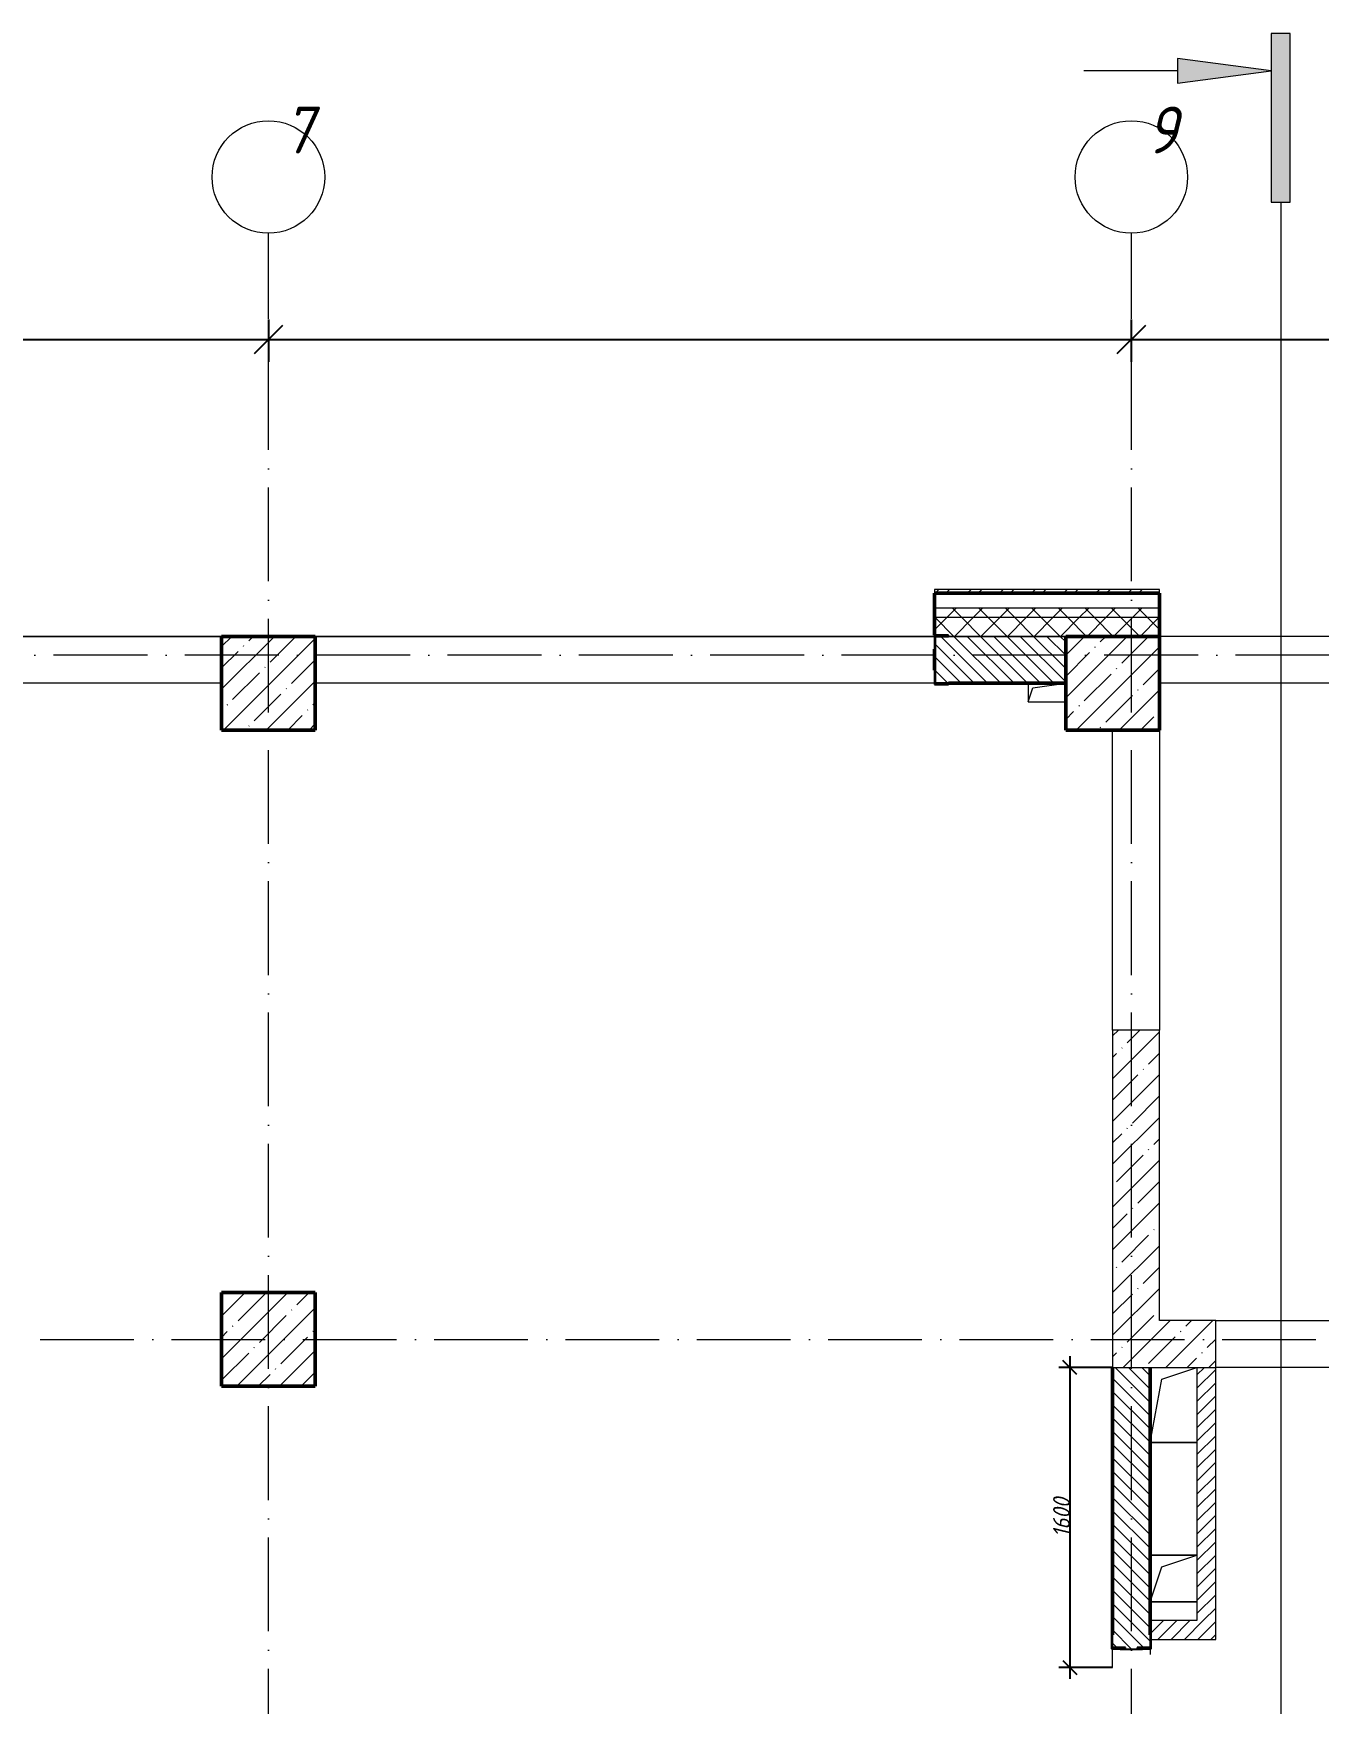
# Model space of a CAD drawing. Header units: millimetres. Extents: x -401725 to 250493, y 305116 to 802890.
# Drawn here: x -7062 to -211, y 352581 to 361490 of the extents above; entities that cross this region are included whole.
import ezdxf

# ---------------------------------------------------------------- set-up
doc = ezdxf.new("R2010")
doc.units = ezdxf.units.MM
doc.linetypes.add('50_200_ШТРИХ_1Т_ш5_п1_п1_', pattern=[700, 500, -100, 0, -100])
for name, color, linetype, lineweight in [('A-____-____-DIMS', 7, 'Continuous', 9), ('A-FLOR-____-OTLN', 7, 'Continuous', 9), ('A-GENM-____-MCUT', 7, 'Continuous', 25), ('A-GENM-____-OTLN', 7, 'Continuous', 9), ('A-GENM-____-OTLN-1', 7, 'Continuous', 25), ('A-WALL-____-MCUT-1', 7, 'Continuous', 9), ('A-WALL-____-MCUT-2', 7, 'Continuous', 50), ('A-WALL-____-MCUT-3', 7, 'Continuous', 9), ('A-WALL-____-OTLN', 7, 'Continuous', 9), ('A-WALL-____-PATT-1', 7, 'Continuous', 9), ('A-WALL-FNSH-MCUT-1', 7, 'Continuous', 9), ('G-____-____-SYMB', 7, 'Continuous', 9), ('I-WALL-____-OTLN', 7, 'Continuous', 9), ('S-COLS-____-MCUT', 7, 'Continuous', 50), ('S-COLS-____-OTLN', 7, 'Continuous', 9), ('S-GRID-____-IDEN', 7, 'Continuous', 9), ('S-GRID-____-OTLN-1', 7, '50_200_ШТРИХ_1Т_ш5_п1_п1_', 9)]:
    doc.layers.add(name, color=color, linetype=linetype, lineweight=lineweight)
doc.layers.add('G-____-____-SYMB-1', color=9, linetype='Continuous', lineweight=9, true_color=0x808080)
doc.styles.add('ISOCPEUR_I', font='isocpeui.ttf', dxfattribs={"width": 0.9, "height": 2.5})
doc.styles.add('ISOCPEUR_I_7', font='isocpeui.ttf', dxfattribs={"width": 0.9, "height": 90})
doc.dimstyles.new('ISO-1_8_0_9К_СРЕДНИЙ_Кладочные_2', dxfattribs={"dimscale": 304.8, "dimtxt": 89.638306, "dimasz": 0.246063, "dimexe": 0.19685, "dimexo": 0, "dimgap": 0, "dimtad": 1, "dimdec": 3, "dimrnd": 0.001, "dimdsep": 46, "dimtxsty": 'ISOCPEUR_I_7', "dimblk1": 'OBLIQUE', "dimblk2": 'OBLIQUE', "dimsah": 1, "dimcen": 0.09, "dimdle": 0.19685, "dimazin": 0, "dimtfac": 1, "dimtdec": 4, "dimtix": 1, "dimtmove": 1, "dimatfit": 3, "dimfxl": 1, "dimtvp": 1, "dimtolj": 1, "dimtzin": 0, "dimarcsym": 2})
doc.dimstyles.new('ISO-2_5_0_9К_БОЛЬШОЙ_ОСИ', dxfattribs={"dimscale": 304.8, "dimtxt": 248.995294, "dimasz": 0.492126, "dimexe": 0.393701, "dimexo": 0, "dimgap": 0, "dimtad": 1, "dimdec": 0, "dimzin": 0, "dimdsep": 46, "dimtxsty": 'ISOCPEUR_I', "dimblk1": 'OBLIQUE', "dimblk2": 'OBLIQUE', "dimsah": 1, "dimcen": 0.09, "dimdle": 0.393701, "dimazin": 0, "dimtfac": 1, "dimtdec": 4, "dimtix": 1, "dimtmove": 0, "dimatfit": 3, "dimfxl": 1, "dimtvp": 1, "dimtolj": 1, "dimtzin": 0, "dimarcsym": 2})
pattern_1 = [(45, (-15659.08, 310542.9), (-70.71068, 70.71068), []), (135, (-15659.08, 310542.9), (-70.71068, -70.71068), [])]
pattern_2 = [(45, (-15659.08, 310542.9), (-114.04925, 114.04925), []), (45, (-15545.03, 310542.9), (-114.04925, 114.04925), [201.612, -40.322, 3.353, -36.97])]
pattern_3 = [(45, (-15659.08, 310542.9), (-35.35534, 35.35534), [])]
pattern_4 = [(135, (-15659.08, 310542.9), (-35.35534, -35.35534), [])]

# ---------------------------------------------------------------- blocks, each defined once
blk = doc.blocks.new('BSC_Колонна _Прямоугольная - 500х500-V7-АР1_План отверстий 2 этажа в осях 1-64_А-ГГ')
at = {"layer": 'S-COLS-____-OTLN'}
h = blk.add_hatch(dxfattribs=at)
h.set_pattern_fill('FP_33', color=256, style=0, pattern_type=2)
h.set_pattern_definition([(45, (-9850, -43981.04), (-114.04925, 114.04925), []), (45, (-9735.95, -43981.04), (-114.04925, 114.04925), [201.613, -40.323, 3.353, -36.97])])
h.paths.add_polyline_path([(-250, -250), (250, -250), (250, 250), (-250, 250)], flags=0)
at = {"layer": 'S-COLS-____-MCUT'}
for p, q in [((250, 250), (-250, 250)), ((-250, 250), (-250, -250)), ((250, -250), (250, 250)), ((-250, -250), (250, -250))]:
    blk.add_line(p, q, dxfattribs=at)
blk = doc.blocks.new('BSC_Колонна _Прямоугольная - 500х500-V73-АР1_План отверстий 2 этажа в осях 1-64_А-ГГ')
at = {"layer": 'S-COLS-____-OTLN'}
h = blk.add_hatch(dxfattribs=at)
h.set_pattern_fill('FP_102', color=256, style=0, pattern_type=2)
h.set_pattern_definition([(45, (-9850, -47481.04), (-114.04925, 114.04925), []), (45, (-9735.95, -47481.04), (-114.04925, 114.04925), [201.613, -40.323, 3.353, -36.97])])
h.paths.add_polyline_path([(-250, -250), (250, -250), (250, 250), (-250, 250)], flags=0)
at = {"layer": 'S-COLS-____-MCUT'}
for p, q in [((250, 250), (-250, 250)), ((-250, 250), (-250, -250)), ((250, -250), (250, 250)), ((-250, -250), (250, -250))]:
    blk.add_line(p, q, dxfattribs=at)
blk = doc.blocks.new('Фахверк_СКБ_Уголок - 250_2700-27497298-АР1_План отверстий 2 этажа в осях 1-64_А-ГГ')
at = {"layer": 'A-GENM-____-MCUT'}
for p, q in [((200, 181), (125, 181)), ((125, 181), (125, 106)), ((200, 175), (200, 181)), ((125, 106), (131, 106)), ((131, 106), (131, 175)), ((131, 175), (200, 175)), ((131, -6), (125, -6)), ((125, -6), (125, -81)), ((125, -81), (200, -81)), ((131, -75), (131, -6)), ((200, -75), (131, -75)), ((200, -81), (200, -75))]:
    blk.add_line(p, q, dxfattribs=at)
blk = doc.blocks.new('154_Стойка_СКБ_Уголок - СМ-2480_200-28346303-АР1_План отверстий 2 этажа в осях 1-64_А-ГГ')
at = {"layer": 'A-GENM-____-MCUT'}
for p, q in [((125, 156), (125, 81)), ((200, 156), (125, 156)), ((131, 81), (131, 150)), ((131, 150), (200, 150)), ((200, 150), (200, 156)), ((125, 81), (131, 81)), ((131, 19), (125, 19)), ((125, 19), (125, -56)), ((131, -50), (131, 19)), ((125, -56), (200, -56)), ((200, -50), (131, -50)), ((200, -56), (200, -50))]:
    blk.add_line(p, q, dxfattribs=at)
blk = doc.blocks.new('Стойка_Влож_Полоса боковая - Полоса-28213942-АР1_План отверстий 2 этажа в осях 1-64_А-ГГ')
at = {"layer": 'A-GENM-____-OTLN'}
for p, q in [((-5, 60), (0, 60)), ((-5, -60), (-5, 60)), ((0, 31), (0, -31)), ((0, -60), (-5, -60))]:
    blk.add_line(p, q, dxfattribs=at)
blk = doc.blocks.new('AR_Отверстие прямоугольное _в плите_ - AR_Отверстие прямоугольное _в плите_-30459204-АР1_План отверстий 2 этажа в осях 1-64_А-ГГ')
at = {"layer": 'A-GENM-____-OTLN'}
for p, q in [((-62.5, 137.5), (125, 200)), ((-125, -200), (-62.5, 137.5)), ((-125, -200), (125, -200))]:
    blk.add_line(p, q, dxfattribs=at)
blk = doc.blocks.new('AR_Отверстие прямоугольное _в плите_ - AR_Отверстие прямоугольное _в плите_-30458064-АР1_План отверстий 2 этажа в осях 1-64_А-ГГ')
at = {"layer": 'A-GENM-____-OTLN'}
for p, q in [((125, 125), (-125, 125)), ((-62.5, 62.5), (125, 125)), ((-125, -125), (-62.5, 62.5)), ((-125, -125), (125, -125))]:
    blk.add_line(p, q, dxfattribs=at)
blk = doc.blocks.new('AR_Отверстие прямоугольное _в плите_ - AR_Отверстие прямоугольное _в плите_-V165-АР1_План отверстий 2 этажа в осях 1-64_А-ГГ')
at = {"layer": 'A-GENM-____-OTLN'}
for p, q in [((-100, 50), (-100, -50)), ((-100, -50), (-75, 25)), ((-75, 25), (100, 50)), ((-100, -50), (100, -50))]:
    blk.add_line(p, q, dxfattribs=at)
blk = doc.blocks.new('Ось сетки - Круг_Ø6_00__ISO-2_5_0_9K_-25732049-АР1_План отверстий 2 этажа в осях 1-64_А-ГГ')
at = {"layer": 'S-GRID-____-IDEN'}
blk.add_circle((0, 0), 3, dxfattribs=at)
blk = doc.blocks.new('Разрез - Заголовок разреза-10218885-АР1_План отверстий 2 этажа в осях 1-64_А-ГГ')
at = {"layer": 'G-____-____-SYMB'}
for points in [[(0, 0.5), (0, -0.5), (-9, -0.5), (-9, 0.5)], [(-6.342, -5.5), (-7.658, -5.5), (-7, -0.5)]]:
    blk.add_hatch(color=256, dxfattribs=at).paths.add_polyline_path(points, flags=0)
for p, q in [((0, 0.5), (-9, 0.5)), ((-9, 0.5), (-9, -0.5)), ((0, -0.5), (0, 0.5)), ((-9, -0.5), (0, -0.5)), ((-7, -0.5), (-7.658, -5.5)), ((-6.342, -5.5), (-7, -0.5)), ((-7.658, -5.5), (-6.342, -5.5)), ((-7, -5.5), (-7, -10.5))]:
    blk.add_line(p, q, dxfattribs=at)
blk = doc.blocks.new('_Oblique')
at = {"color": 0, "linetype": 'ByBlock', "lineweight": -2}
blk.add_line((-0.5, -0.5), (0.5, 0.5), dxfattribs=at)
blk = doc.blocks.new('*D9364')
at = {"layer": 'A-____-____-DIMS', "color": 0, "lineweight": -2, "transparency": 16777216}
for p, q in [((-10209.1, 359963.8), (-10209.1, 359737.7)), ((-5809.1, 359963.8), (-5809.1, 359737.7)), ((-10329.1, 359857.7), (-5689.1, 359857.7))]:
    blk.add_line(p, q, dxfattribs=at)
at = {"layer": 'Defpoints', "color": 0, "transparency": 16777216}
for p in [(-10209.1, 359963.8), (-5809.1, 359963.8), (-5809.1, 359857.7)]:
    blk.add_point(p, dxfattribs=at)
at = {"layer": 'A-____-____-DIMS', "color": 0, "lineweight": -2, "transparency": 16777216, "xscale": 150, "yscale": 150, "zscale": 150, "rotation": 180}
blk.add_blockref('_Oblique', (-10209.1, 359857.7), dxfattribs=at)
at = {"layer": 'A-____-____-DIMS', "color": 0, "lineweight": -2, "transparency": 16777216, "xscale": 150, "yscale": 150, "zscale": 150}
blk.add_blockref('_Oblique', (-5809.1, 359857.7), dxfattribs=at)
at = {"layer": 'A-____-____-DIMS', "color": 0, "transparency": 16777216, "insert": (-8009.1, 359858.9), "char_height": 2.5, "width": 804.446, "attachment_point": 5, "style": 'ISOCPEUR_I'}
blk.add_mtext('\\A1;4400', dxfattribs=at)
blk = doc.blocks.new('*D9365')
at = {"layer": 'A-____-____-DIMS', "color": 0, "lineweight": -2, "transparency": 16777216}
for p, q in [((-5809.1, 359963.8), (-5809.1, 359737.7)), ((-1209.1, 359963.8), (-1209.1, 359737.7)), ((-5929.1, 359857.7), (-1089.1, 359857.7))]:
    blk.add_line(p, q, dxfattribs=at)
at = {"layer": 'Defpoints', "color": 0, "transparency": 16777216}
for p in [(-5809.1, 359963.8), (-1209.1, 359963.8), (-1209.1, 359857.7)]:
    blk.add_point(p, dxfattribs=at)
at = {"layer": 'A-____-____-DIMS', "color": 0, "lineweight": -2, "transparency": 16777216, "xscale": 150, "yscale": 150, "zscale": 150, "rotation": 180}
blk.add_blockref('_Oblique', (-5809.1, 359857.7), dxfattribs=at)
at = {"layer": 'A-____-____-DIMS', "color": 0, "lineweight": -2, "transparency": 16777216, "xscale": 150, "yscale": 150, "zscale": 150}
blk.add_blockref('_Oblique', (-1209.1, 359857.7), dxfattribs=at)
at = {"layer": 'A-____-____-DIMS', "color": 0, "transparency": 16777216, "insert": (-3509.1, 359858.9), "char_height": 2.5, "width": 781.462, "attachment_point": 5, "style": 'ISOCPEUR_I'}
blk.add_mtext('\\A1;4600', dxfattribs=at)
blk = doc.blocks.new('*D9366')
at = {"layer": 'A-____-____-DIMS', "color": 0, "lineweight": -2, "transparency": 16777216}
for p, q in [((-1209.1, 359963.8), (-1209.1, 359737.7)), ((1390.9, 359963.8), (1390.9, 359737.7)), ((-1329.1, 359857.7), (1510.9, 359857.7))]:
    blk.add_line(p, q, dxfattribs=at)
at = {"layer": 'Defpoints', "color": 0, "transparency": 16777216}
for p in [(-1209.1, 359963.8), (1390.9, 359963.8), (1390.9, 359857.7)]:
    blk.add_point(p, dxfattribs=at)
at = {"layer": 'A-____-____-DIMS', "color": 0, "lineweight": -2, "transparency": 16777216, "xscale": 150, "yscale": 150, "zscale": 150, "rotation": 180}
blk.add_blockref('_Oblique', (-1209.1, 359857.7), dxfattribs=at)
at = {"layer": 'A-____-____-DIMS', "color": 0, "lineweight": -2, "transparency": 16777216, "xscale": 150, "yscale": 150, "zscale": 150}
blk.add_blockref('_Oblique', (1390.9, 359857.7), dxfattribs=at)
at = {"layer": 'A-____-____-DIMS', "color": 0, "transparency": 16777216, "insert": (90.9, 359858.9), "char_height": 2.5, "width": 758.478, "attachment_point": 5, "style": 'ISOCPEUR_I'}
blk.add_mtext('\\A1;2600', dxfattribs=at)
blk = doc.blocks.new('*D9255')
at = {"layer": 'A-____-____-DIMS', "color": 0, "lineweight": -2, "transparency": 16777216}
for p, q in [((-1536.3, 354433.9), (-1536.3, 352713.9)), ((-1309.1, 354373.9), (-1596.3, 354373.9)), ((-1309.1, 352773.9), (-1596.3, 352773.9))]:
    blk.add_line(p, q, dxfattribs=at)
at = {"layer": 'Defpoints', "color": 0, "transparency": 16777216}
for p in [(-1309.1, 354373.9), (-1536.3, 352773.9), (-1309.1, 352773.9)]:
    blk.add_point(p, dxfattribs=at)
at = {"layer": 'A-____-____-DIMS', "color": 0, "lineweight": -2, "transparency": 16777216, "xscale": 75, "yscale": 75, "zscale": 75}
for p, rotation in [((-1536.3, 354373.9), 90), ((-1536.3, 352773.9), 270)]:
    blk.add_blockref('_Oblique', p, dxfattribs=dict(at, rotation=rotation))
at = {"layer": 'A-____-____-DIMS', "color": 0, "transparency": 16777216, "insert": (-1581.3, 353573.9), "char_height": 90, "width": 504.733, "attachment_point": 5, "rotation": 90, "style": 'ISOCPEUR_I_7'}
blk.add_mtext('\\A1;1600', dxfattribs=at)

msp = doc.modelspace()

# ---------------------------------------------------------------- hatches: boundary and pattern name
at = {"layer": 'A-WALL-____-PATT-1'}
h = msp.add_hatch(dxfattribs=at)
h.set_pattern_fill('FP_3', color=256, style=0, pattern_type=2)
h.set_pattern_definition([(45, (-15659.08, 310542.9), (-85.53659, 85.53659), []), (45, (-15602.06, 310542.9), (-85.53659, 85.53659), [])])
h.paths.add_polyline_path([(8120.9187, 358503.9433), (8120.9187, 358523.9433), (-59.0813, 358523.9433), (-59.0813, 358503.9433), (5536.8006, 358503.9433)], flags=0)
h.paths.add_polyline_path([(-1059.0813, 358503.9433), (-1059.0813, 358523.9433), (-2259.0813, 358523.9433), (-2259.0813, 358503.9433), (-1533.0566, 358503.9433)], flags=0)
h.paths.add_polyline_path([(-10059.0813, 358503.9433), (-10059.0813, 358523.9433), (-18339.0813, 358523.9433), (-18339.0813, 358503.9433), (-10370.378, 358503.9433)], flags=0)
h = msp.add_hatch(dxfattribs=at)
h.set_pattern_fill('FP_1', color=256, style=0, pattern_type=2)
h.set_pattern_definition(pattern_1)
h.paths.add_polyline_path([(7990.9187, 358373.9433), (8040.9187, 358373.9433), (8040.9187, 358423.9433), (-59.0813, 358423.9433), (-59.0813, 358373.9433), (5536.8006, 358373.9433)], flags=0)
h.paths.add_polyline_path([(-1059.0813, 358373.9433), (-1059.0813, 358423.9433), (-2259.0813, 358423.9433), (-2259.0813, 358373.9433), (-1533.0566, 358373.9433)], flags=0)
h.paths.add_polyline_path([(-10370.378, 358373.9433), (-10059.0813, 358373.9433), (-10059.0813, 358423.9433), (-18209.0813, 358423.9433), (-18209.0813, 358373.9433), (-12137.8423, 358373.9433)], flags=0)
h = msp.add_hatch(dxfattribs=at)
h.set_pattern_fill('FP_1', color=256, style=0, pattern_type=2)
h.set_pattern_definition(pattern_1)
h.paths.add_polyline_path([(7890.9187, 358273.9433), (7990.9187, 358273.9433), (7990.9187, 358373.9433), (-59.0813, 358373.9433), (-59.0813, 358273.9433), (5536.8006, 358273.9433)], flags=0)
h.paths.add_polyline_path([(-1059.0813, 358273.9433), (-1059.0813, 358373.9433), (-2259.0813, 358373.9433), (-2259.0813, 358279.9433), (-2184.0813, 358279.9433), (-2184.0813, 358273.9433), (-1533.0566, 358273.9433)], flags=0)
h.paths.add_polyline_path([(-10059.0813, 358273.9433), (-10059.0813, 358373.9433), (-18109.0813, 358373.9433), (-18109.0813, 358273.9433), (-10370.378, 358273.9433)], flags=0)
h = msp.add_hatch(dxfattribs=at)
h.set_pattern_fill('FP_6', color=256, style=0, pattern_type=2)
h.set_pattern_definition(pattern_4)
h.paths.add_polyline_path([(-2253.0813, 358023.9433), (-1559.0813, 358023.9433), (-1559.0813, 358273.9433), (-2253.0813, 358273.9433), (-2253.0813, 358204.9433), (-2259.0813, 358204.9433), (-2259.0813, 358092.9433), (-2253.0813, 358092.9433)], flags=0)
h = msp.add_hatch(dxfattribs=at)
h.set_pattern_fill('FP_25', color=256, style=0, pattern_type=2)
h.set_pattern_definition(pattern_2)
h.paths.add_polyline_path([(-1059.0813, 354373.9433), (-1059.0813, 356173.9433), (-1309.0813, 356173.9433), (-1309.0813, 354373.9433)], flags=0)
h = msp.add_hatch(dxfattribs=at)
h.set_pattern_fill('FP_25', color=256, style=0, pattern_type=2)
h.set_pattern_definition(pattern_2)
h.paths.add_polyline_path([(7390.9187, 354373.9433), (7390.9187, 354623.9433), (840.9187, 354623.9433), (840.9187, 354373.9433), (5536.8006, 354373.9433)], flags=0)
h.paths.add_polyline_path([(-759.0813, 354373.9433), (-759.0813, 354623.9433), (-1059.0813, 354623.9433), (-1059.0813, 354373.9433)], flags=0)
h = msp.add_hatch(dxfattribs=at)
h.set_pattern_fill('FP_6', color=256, style=0, pattern_type=2)
h.set_pattern_definition(pattern_4)
h.paths.add_polyline_path([(-1269.0813, 351923.9433), (-1109.0813, 351923.9433), (-1109.0813, 351973.9433), (-1309.0813, 351973.9433), (-1309.0813, 351923.9433)], flags=0)
h.paths.add_polyline_path([(-1178.0813, 352873.9433), (-1178.0813, 352879.9433), (-1109.0813, 352879.9433), (-1109.0813, 354373.9433), (-1309.0813, 354373.9433), (-1308.2813, 352879.9433), (-1240.0813, 352879.9433), (-1240.0813, 352873.9433)], flags=0)
h = msp.add_hatch(dxfattribs=at)
h.set_pattern_fill('FP_5', color=256, style=0, pattern_type=2)
h.set_pattern_definition(pattern_3)
h.paths.add_polyline_path([(-759.0813, 353023.9433), (-759.0813, 354373.9433), (-859.0813, 354373.9433), (-859.0813, 353023.9433)], flags=0)
h = msp.add_hatch(dxfattribs=at)
h.set_pattern_fill('FP_5', color=256, style=0, pattern_type=2)
h.set_pattern_definition(pattern_3)
h.paths.add_polyline_path([(-759.0813, 352923.9433), (-759.0813, 353023.9433), (-1109.0813, 353023.9433), (-1109.0813, 352948.9433), (-1103.0813, 352948.9433), (-1103.0813, 352923.9433)], flags=0)
at = {"layer": 'S-COLS-____-OTLN'}
h = msp.add_hatch(dxfattribs=at)
h.set_pattern_fill('FP_25', color=256, style=0, pattern_type=2)
h.set_pattern_definition(pattern_2)
h.paths.add_polyline_path([(-1559.0813, 357773.9433), (-1059.0813, 357773.9433), (-1059.0813, 358273.9433), (-1559.0813, 358273.9433)], flags=0)

# ---------------------------------------------------------------- linework, layer by layer
at = {"layer": 'A-FLOR-____-OTLN'}
for p, q in [((-859.0813, 353973.9433), (-1109.0813, 353973.9433)), ((-1109.0813, 353373.9433), (-859.0813, 353373.9433)), ((-859.0813, 353123.9433), (-1109.0813, 353123.9433))]:
    msp.add_line(p, q, dxfattribs=at)
at = {"layer": 'A-WALL-____-MCUT-1'}
for p, q in [((-1309.0813, 356173.9433), (-1309.0813, 354373.9433)), ((-1059.0813, 356173.9433), (-1309.0813, 356173.9433)), ((-1059.0813, 354623.9433), (-1059.0813, 356173.9433)), ((-759.0813, 354623.9433), (-1059.0813, 354623.9433)), ((-759.0813, 354373.9433), (-759.0813, 354623.9433)), ((-1309.0813, 354373.9433), (-759.0813, 354373.9433))]:
    msp.add_line(p, q, dxfattribs=at)
at = {"layer": 'A-WALL-____-MCUT-2'}
for p, q in [((-1059.0813, 358503.9433), (-2259.0813, 358503.9433)), ((-2259.0813, 358503.9433), (-2259.0813, 358279.9433)), ((-1059.0813, 358273.9433), (-1059.0813, 358503.9433)), ((-1559.0813, 358273.9433), (-1059.0813, 358273.9433)), ((-1559.0813, 358023.9433), (-1559.0813, 358273.9433)), ((-2259.0813, 358204.9433), (-2259.0813, 358092.9433)), ((-2184.0813, 358023.9433), (-1559.0813, 358023.9433)), ((-1309.0813, 354373.9433), (-1309.0813, 352948.9433)), ((-1109.0813, 352948.9433), (-1109.0813, 354373.9433))]:
    msp.add_line(p, q, dxfattribs=at)
at = {"layer": 'A-WALL-____-MCUT-3'}
for p, q in [((-1059.0813, 358423.9433), (-2259.0813, 358423.9433)), ((-1059.0813, 358373.9433), (-2259.0813, 358373.9433)), ((-2184.0813, 358273.9433), (-1559.0813, 358273.9433)), ((-1559.0813, 358273.9433), (-2184.0813, 358273.9433))]:
    msp.add_line(p, q, dxfattribs=at)
at = {"layer": 'A-WALL-____-OTLN'}
for p, q in [((-6059.0813, 358273.9433), (-10059.0813, 358273.9433)), ((-10059.0813, 358273.9433), (-6059.0813, 358273.9433)), ((-2259.0813, 358273.9433), (-5559.0813, 358273.9433)), ((-5559.0813, 358273.9433), (-2259.0813, 358273.9433)), ((-59.0813, 358273.9433), (-1059.0813, 358273.9433)), ((-6059.0813, 358023.9433), (-10059.0813, 358023.9433)), ((-2259.0813, 358023.9433), (-5559.0813, 358023.9433)), ((-59.0813, 358023.9433), (-1059.0813, 358023.9433)), ((-1309.0813, 356173.9433), (-1309.0813, 357773.9433)), ((-1059.0813, 357773.9433), (-1059.0813, 356173.9433)), ((-759.0813, 354623.9433), (840.9187, 354623.9433)), ((840.9187, 354373.9433), (-759.0813, 354373.9433))]:
    msp.add_line(p, q, dxfattribs=at)
at = {"layer": 'A-WALL-FNSH-MCUT-1'}
for p, q in [((-1059.0813, 358523.9433), (-2259.0813, 358523.9433)), ((-2259.0813, 358523.9433), (-2259.0813, 358503.9433)), ((-2259.0813, 358503.9433), (-1059.0813, 358503.9433)), ((-1059.0813, 358503.9433), (-1059.0813, 358523.9433)), ((-859.0813, 354373.9433), (-859.0813, 353023.9433)), ((-759.0813, 352923.9433), (-759.0813, 354373.9433)), ((-859.0813, 353023.9433), (-1109.0813, 353023.9433)), ((-1103.0813, 352923.9433), (-759.0813, 352923.9433))]:
    msp.add_line(p, q, dxfattribs=at)
at = {"layer": 'G-____-____-SYMB-1'}
msp.add_line((-412.8103, 360589.861), (-412.8103, 305833.618), dxfattribs=at)
at = {"layer": 'I-WALL-____-OTLN'}
for p, q in [((-1309.0813, 352773.9433), (-1309.0813, 352873.9433)), ((-1109.0813, 352873.9433), (-1109.0813, 352843.9433))]:
    msp.add_line(p, q, dxfattribs=at)
at = {"layer": 'S-COLS-____-MCUT'}
for p, q in [((-1059.0813, 358273.9433), (-1559.0813, 358273.9433)), ((-1559.0813, 358273.9433), (-1559.0813, 357773.9433)), ((-1059.0813, 357773.9433), (-1059.0813, 358273.9433)), ((-1559.0813, 357773.9433), (-1059.0813, 357773.9433))]:
    msp.add_line(p, q, dxfattribs=at)
at = {"layer": 'S-GRID-____-OTLN-1'}
for p, q in [((-5809.0813, 306060.2949), (-5809.0813, 360423.8609)), ((-1209.0813, 306060.2949), (-1209.0813, 360423.8609)), ((11048.6579, 358173.9433), (-20327.8515, 358173.9433)), ((-20327.8515, 354523.9433), (11048.6579, 354523.9433))]:
    msp.add_line(p, q, dxfattribs=at)

# ---------------------------------------------------------------- block references
at = {"layer": 'A-GENM-____-OTLN'}
for name, p in [('AR_Отверстие прямоугольное _в плите_ - AR_Отверстие прямоугольное _в плите_-V165-АР1_План отверстий 2 этажа в осях 1-64_А-ГГ', (-1659.0813, 357973.9433)), ('AR_Отверстие прямоугольное _в плите_ - AR_Отверстие прямоугольное _в плите_-30459204-АР1_План отверстий 2 этажа в осях 1-64_А-ГГ', (-984.0813, 354173.9433)), ('AR_Отверстие прямоугольное _в плите_ - AR_Отверстие прямоугольное _в плите_-30458064-АР1_План отверстий 2 этажа в осях 1-64_А-ГГ', (-984.0813, 353248.9433))]:
    msp.add_blockref(name, p, dxfattribs=at)
at = {"layer": 'A-GENM-____-OTLN', "rotation": 90.00000000000072}
msp.add_blockref('Стойка_Влож_Полоса боковая - Полоса-28213942-АР1_План отверстий 2 этажа в осях 1-64_А-ГГ', (-1209.0813, 352873.9433), dxfattribs=at)
at = {"layer": 'A-GENM-____-OTLN-1'}
msp.add_blockref('Фахверк_СКБ_Уголок - 250_2700-27497298-АР1_План отверстий 2 этажа в осях 1-64_А-ГГ', (-2384.0813, 358098.9433), dxfattribs=at)
at = {"layer": 'A-GENM-____-OTLN-1', "rotation": 90.00000000000071}
msp.add_blockref('154_Стойка_СКБ_Уголок - СМ-2480_200-28346303-АР1_План отверстий 2 этажа в осях 1-64_А-ГГ', (-1159.0813, 352748.9433), dxfattribs=at)
at = {"layer": 'G-____-____-SYMB', "xscale": 99.99999999999993, "yscale": 99.99999999999993, "zscale": 99.99999999999993, "rotation": 269.9999999999996}
msp.add_blockref('Разрез - Заголовок разреза-10218885-АР1_План отверстий 2 этажа в осях 1-64_А-ГГ', (-412.8103, 360589.861), dxfattribs=at)
at = {"layer": 'S-COLS-____-OTLN'}
for name, p in [('BSC_Колонна _Прямоугольная - 500х500-V73-АР1_План отверстий 2 этажа в осях 1-64_А-ГГ', (-5809.0813, 358023.9433)), ('BSC_Колонна _Прямоугольная - 500х500-V7-АР1_План отверстий 2 этажа в осях 1-64_А-ГГ', (-5809.0813, 354523.9433))]:
    msp.add_blockref(name, p, dxfattribs=at)
at = {"layer": 'S-GRID-____-IDEN', "xscale": 99.99999999999993, "yscale": 99.99999999999993, "zscale": 99.99999999999993}
for p in [(-5809.0813, 360723.8609), (-1209.0813, 360723.8609)]:
    msp.add_blockref('Ось сетки - Круг_Ø6_00__ISO-2_5_0_9K_-25732049-АР1_План отверстий 2 этажа в осях 1-64_А-ГГ', p, dxfattribs=at)

# ---------------------------------------------------------------- texts
at = {"layer": 'S-GRID-____-IDEN', "char_height": 250, "width": 202.02525, "attachment_point": 1, "style": 'ISOCPEUR_I'}
for s, insert in [('\\fISOCPEUR|b0|i1|c204|p34|;\\W.9;7', (-5729.0945, 361099.8892)), ('\\fISOCPEUR|b0|i1|c204|p34|;\\W.9;9', (-1129.0945, 361099.8892))]:
    msp.add_mtext(s, dxfattribs=dict(at, insert=insert))

# ---------------------------------------------------------------- dimensions: what is measured, and where the dimension line sits
at = {"layer": 'A-____-____-DIMS'}
for base, p1, p2, override, picture, middle in [((-5809.0813, 359857.6856), (-10209.0813, 359963.7516), (-5809.0813, 359963.7516), {"dimpost": '<>', "dimfxl": 4400}, '*D9364', (-8009.0813, 359858.9356)), ((-1209.0813, 359857.6856), (-5809.0813, 359963.7516), (-1209.0813, 359963.7516), {"dimpost": '<>', "dimfxl": 4600}, '*D9365', (-3509.0813, 359858.9356)), ((1390.9187, 359857.6856), (-1209.0813, 359963.7516), (1390.9187, 359963.7516), {"dimpost": '<>', "dimfxl": 2600}, '*D9366', (90.9187, 359858.9356))]:
    dim = msp.add_linear_dim(base=base, p1=p1, p2=p2, dimstyle='ISO-2_5_0_9К_БОЛЬШОЙ_ОСИ', override=override, dxfattribs=at)
    dim.commit()
    dim.dimension.update_dxf_attribs({"geometry": picture, "text_midpoint": middle})
dim = msp.add_linear_dim(base=(-1536.3075, 352773.9433), p1=(-1309.0813, 354373.9433), p2=(-1309.0813, 352773.9433), angle=90, dimstyle='ISO-1_8_0_9К_СРЕДНИЙ_Кладочные_2', override={"dimpost": '<>', "dimfxl": 1600}, dxfattribs=at)
dim.commit()
dim.dimension.update_dxf_attribs({"geometry": '*D9255', "text_midpoint": (-1581.3075, 353573.9433)})

doc.saveas('drawing.dxf')
